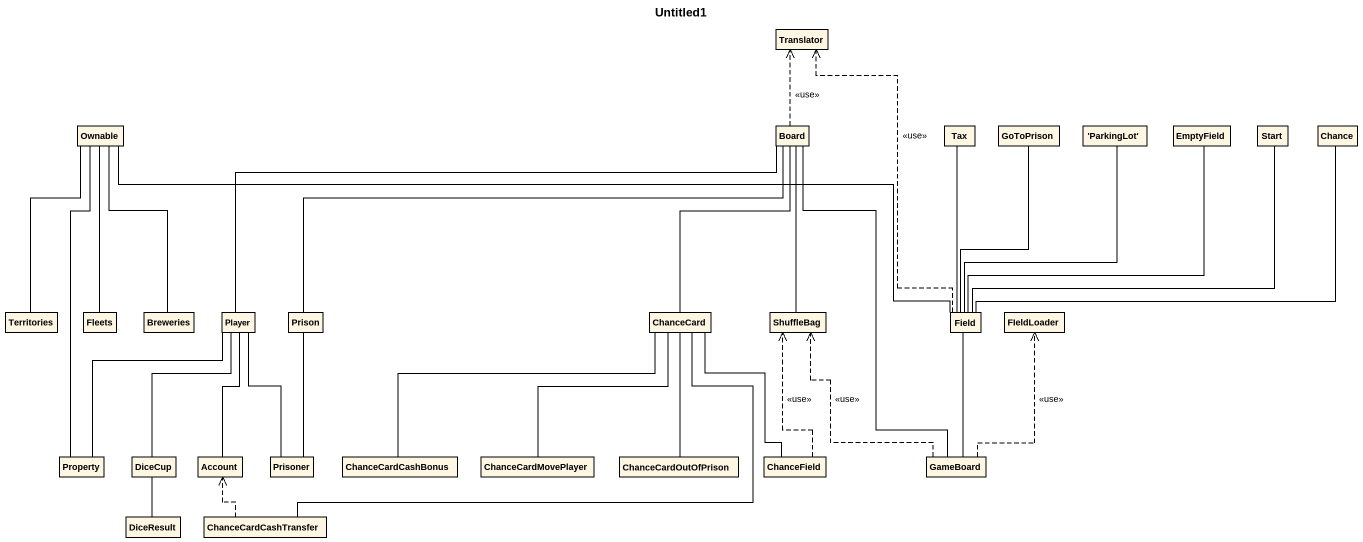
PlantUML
@startuml
title Untitled1
hide circle
hide empty members
class Translator
class Ownable
class Board
class Tax
class GoToPrison
class "'ParkingLot'" as ParkingLot
class EmptyField
class "Start" as Start_
class Chance
class Territories
class Fleets
class Breweries
class Player
class Prison
class ChanceCard
class ShuffleBag
class Field
class FIeldLoader
class Property
class DiceCup
class Account
class Prisoner
class ChanceCardCashBonus
class ChanceCardMovePlayer
class ChanceCardOutOfPrison
class ChanceField
class GameBoard
class DiceResult
class ChanceCardCashTransfer
Board .up.> Translator : <<use>>
Territories -up- Ownable
Fleets -up- Ownable
Breweries -up- Ownable
Player -right- Board
Prison -right- Board
ChanceCard -up- Board
ShuffleBag -up- Board
Field .up.> Translator : <<use>>
Field -left- Ownable
Field -up- Tax
Field -up- GoToPrison
Field -up- ParkingLot
Field -up- EmptyField
Field -up- Start_
Field -right- Chance
Property -up- Ownable
Property -up- Player
DiceCup -up- Player
Account -up- Player
Prisoner -up- Player
Prisoner -up- Prison
ChanceCardCashBonus -right- ChanceCard
ChanceCardMovePlayer -up- ChanceCard
ChanceCardOutOfPrison -up- ChanceCard
ChanceField -up- ChanceCard
ChanceField .up.> ShuffleBag : <<use>>
GameBoard -up- Board
GameBoard .up.> ShuffleBag : <<use>>
GameBoard -up- Field
GameBoard .up.> FIeldLoader : <<use>>
DiceResult -up- DiceCup
ChanceCardCashTransfer -right- ChanceCard
ChanceCardCashTransfer .up.> Account
@enduml
